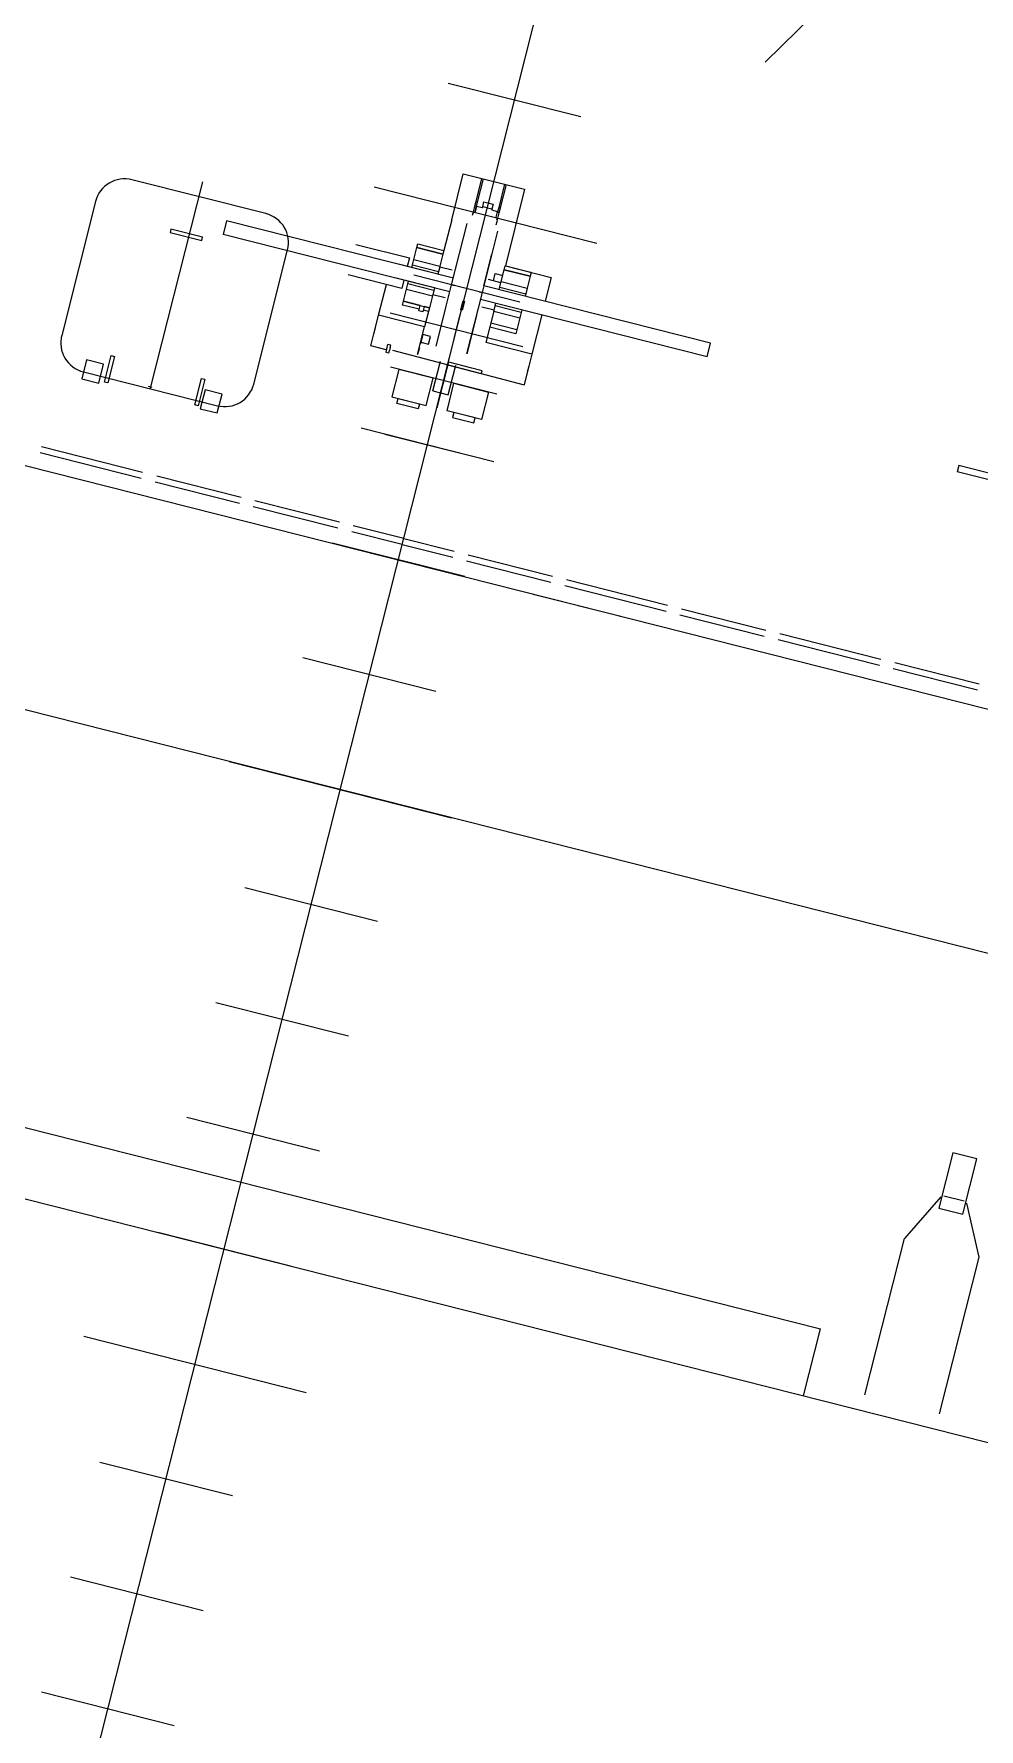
# Model space of a CAD drawing. Header units: metres. Extents: x 267365 to 277461, y 2088854 to 2108025.
# Drawn here: x 273131.92 to 273149.49, y 2095739.09 to 2095770.59 of the extents above; entities that cross this region are included whole.
import ezdxf

# ---------------------------------------------------------------- set-up
doc = ezdxf.new("R2010")
doc.units = ezdxf.units.M
for name, pattern in [('ACAD_ISO02W100', [15, 12, -3]), ('ACAD_ISO10W100', [18, 12, -3, 0, -3]), ('CENTER', [2, 1.25, -0.25, 0.25, -0.25])]:
    doc.linetypes.add(name, pattern=pattern)

msp = doc.modelspace()

# ---------------------------------------------------------------- linework, layer by layer
at = {"color": 30}
for p, q in [((273070.689, 2095491.763), (273148.798, 2095800.78)), ((273070.689, 2095491.763), (273148.798, 2095800.78)), ((273070.689, 2095491.763), (273148.798, 2095800.78)), ((273142.09, 2095769.05), (273139.624, 2095769.673)), ((273142.09, 2095769.05), (273139.624, 2095769.673)), ((273142.09, 2095769.05), (273139.624, 2095769.673)), ((273139.689, 2095767.141), (273139.905, 2095767.995)), ((273139.689, 2095767.141), (273139.905, 2095767.995)), ((273139.689, 2095767.141), (273139.905, 2095767.995)), ((273136.236, 2095767.253), (273133.746, 2095767.883)), ((273136.236, 2095767.253), (273133.746, 2095767.883)), ((273138.25, 2095767.749), (273142.385, 2095766.704)), ((273138.25, 2095767.749), (273142.385, 2095766.704)), ((273138.25, 2095767.749), (273142.385, 2095766.704)), ((273140.244, 2095767.909), (273140.135, 2095767.478)), ((273140.244, 2095767.909), (273140.135, 2095767.478)), ((273140.244, 2095767.909), (273140.135, 2095767.478)), ((273140.169, 2095767.469), (273140.278, 2095767.901)), ((273140.169, 2095767.469), (273140.278, 2095767.901)), ((273140.169, 2095767.469), (273140.278, 2095767.901)), ((273140.671, 2095767.801), (273140.562, 2095767.37)), ((273140.671, 2095767.801), (273140.562, 2095767.37)), ((273140.671, 2095767.801), (273140.562, 2095767.37)), ((273140.596, 2095767.361), (273140.705, 2095767.793)), ((273140.596, 2095767.361), (273140.705, 2095767.793)), ((273140.596, 2095767.361), (273140.705, 2095767.793)), ((273141.044, 2095767.707), (273140.69, 2095766.282)), ((273141.044, 2095767.707), (273140.69, 2095766.282)), ((273141.044, 2095767.707), (273140.69, 2095766.282)), ((273133.07, 2095767.48), (273132.441, 2095764.99)), ((273133.07, 2095767.48), (273132.441, 2095764.99)), ((273140.111, 2095767.384), (273140.081, 2095767.264)), ((273140.111, 2095767.384), (273140.081, 2095767.264)), ((273140.111, 2095767.384), (273140.081, 2095767.264)), ((273140.135, 2095767.478), (273140.111, 2095767.384)), ((273140.135, 2095767.478), (273140.111, 2095767.384)), ((273140.135, 2095767.478), (273140.111, 2095767.384)), ((273140.145, 2095767.376), (273140.111, 2095767.384)), ((273140.145, 2095767.376), (273140.111, 2095767.384)), ((273140.145, 2095767.376), (273140.111, 2095767.384)), ((273140.149, 2095767.388), (273140.123, 2095767.288)), ((273140.149, 2095767.388), (273140.123, 2095767.288)), ((273140.149, 2095767.388), (273140.123, 2095767.288)), ((273140.123, 2095767.288), (273140.145, 2095767.376)), ((273140.123, 2095767.288), (273140.145, 2095767.376)), ((273140.123, 2095767.288), (273140.145, 2095767.376)), ((273140.169, 2095767.469), (273140.135, 2095767.478)), ((273140.169, 2095767.469), (273140.135, 2095767.478)), ((273140.169, 2095767.469), (273140.135, 2095767.478)), ((273140.145, 2095767.376), (273140.149, 2095767.388)), ((273140.145, 2095767.376), (273140.149, 2095767.388)), ((273140.145, 2095767.376), (273140.149, 2095767.388)), ((273140.149, 2095767.388), (273140.169, 2095767.469)), ((273140.149, 2095767.388), (273140.169, 2095767.469)), ((273140.149, 2095767.388), (273140.169, 2095767.469)), ((273140.252, 2095767.362), (273140.149, 2095767.388)), ((273140.252, 2095767.362), (273140.149, 2095767.388)), ((273140.252, 2095767.362), (273140.149, 2095767.388)), ((273140.26, 2095767.363), (273140.265, 2095767.38)), ((273140.26, 2095767.363), (273140.265, 2095767.38)), ((273140.26, 2095767.363), (273140.265, 2095767.38)), ((273140.265, 2095767.38), (273140.288, 2095767.47)), ((273140.265, 2095767.38), (273140.288, 2095767.47)), ((273140.265, 2095767.38), (273140.288, 2095767.47)), ((273140.346, 2095767.359), (273140.265, 2095767.38)), ((273140.346, 2095767.359), (273140.265, 2095767.38)), ((273140.346, 2095767.359), (273140.265, 2095767.38)), ((273140.288, 2095767.473), (273140.459, 2095767.43)), ((273140.288, 2095767.47), (273140.288, 2095767.473)), ((273140.288, 2095767.473), (273140.459, 2095767.43)), ((273140.288, 2095767.47), (273140.288, 2095767.473)), ((273140.288, 2095767.473), (273140.459, 2095767.43)), ((273140.288, 2095767.47), (273140.288, 2095767.473)), ((273140.288, 2095767.47), (273140.458, 2095767.427)), ((273140.288, 2095767.47), (273140.458, 2095767.427)), ((273140.288, 2095767.47), (273140.458, 2095767.427)), ((273140.458, 2095767.427), (273140.435, 2095767.336)), ((273140.458, 2095767.427), (273140.435, 2095767.336)), ((273140.458, 2095767.427), (273140.435, 2095767.336)), ((273140.459, 2095767.43), (273140.458, 2095767.427)), ((273140.459, 2095767.43), (273140.458, 2095767.427)), ((273140.459, 2095767.43), (273140.458, 2095767.427)), ((273140.562, 2095767.37), (273140.542, 2095767.289)), ((273140.562, 2095767.37), (273140.542, 2095767.289)), ((273140.562, 2095767.37), (273140.542, 2095767.289)), ((273140.596, 2095767.361), (273140.562, 2095767.37)), ((273140.596, 2095767.361), (273140.562, 2095767.37)), ((273140.596, 2095767.361), (273140.562, 2095767.37)), ((273140.573, 2095767.268), (273140.596, 2095767.361)), ((273140.573, 2095767.268), (273140.596, 2095767.361)), ((273140.573, 2095767.268), (273140.596, 2095767.361)), ((273135.506, 2095767.121), (273135.442, 2095766.868)), ((273135.506, 2095767.121), (273135.442, 2095766.868)), ((273135.506, 2095767.121), (273135.442, 2095766.868)), ((273139.72, 2095766.056), (273135.506, 2095767.121)), ((273139.72, 2095766.056), (273135.506, 2095767.121)), ((273139.72, 2095766.056), (273135.506, 2095767.121)), ((273139.689, 2095767.141), (273139.545, 2095766.571)), ((273139.689, 2095767.141), (273139.545, 2095766.571)), ((273139.689, 2095767.141), (273139.545, 2095766.571)), ((273139.688, 2095765.93), (273139.976, 2095767.07)), ((273139.688, 2095765.93), (273139.976, 2095767.07)), ((273139.688, 2095765.93), (273139.976, 2095767.07)), ((273140.081, 2095767.264), (273140.07, 2095767.221)), ((273140.081, 2095767.264), (273140.07, 2095767.221)), ((273140.081, 2095767.264), (273140.07, 2095767.221)), ((273140.103, 2095767.258), (273140.081, 2095767.264)), ((273140.103, 2095767.258), (273140.081, 2095767.264)), ((273140.103, 2095767.258), (273140.081, 2095767.264)), ((273140.325, 2095767.283), (273140.331, 2095767.282)), ((273140.325, 2095767.283), (273140.331, 2095767.282)), ((273140.325, 2095767.283), (273140.331, 2095767.282)), ((273140.331, 2095767.282), (273140.336, 2095767.28)), ((273140.331, 2095767.282), (273140.336, 2095767.28)), ((273140.331, 2095767.282), (273140.336, 2095767.28)), ((273140.435, 2095767.336), (273140.354, 2095767.357)), ((273140.435, 2095767.336), (273140.354, 2095767.357)), ((273140.435, 2095767.336), (273140.354, 2095767.357)), ((273140.435, 2095767.336), (273140.431, 2095767.32)), ((273140.435, 2095767.336), (273140.431, 2095767.32)), ((273140.435, 2095767.336), (273140.431, 2095767.32)), ((273140.542, 2095767.289), (273140.438, 2095767.315)), ((273140.542, 2095767.289), (273140.438, 2095767.315)), ((273140.542, 2095767.289), (273140.438, 2095767.315)), ((273140.516, 2095767.189), (273140.542, 2095767.289)), ((273140.516, 2095767.189), (273140.542, 2095767.289)), ((273140.516, 2095767.189), (273140.542, 2095767.289)), ((273140.516, 2095767.044), (273140.531, 2095767.105)), ((273140.516, 2095767.044), (273140.531, 2095767.105)), ((273140.516, 2095767.044), (273140.531, 2095767.105)), ((273140.542, 2095767.147), (273140.52, 2095767.153)), ((273140.542, 2095767.147), (273140.52, 2095767.153)), ((273140.542, 2095767.147), (273140.52, 2095767.153)), ((273140.531, 2095767.105), (273140.542, 2095767.147)), ((273140.531, 2095767.105), (273140.542, 2095767.147)), ((273140.531, 2095767.105), (273140.542, 2095767.147)), ((273140.573, 2095767.268), (273140.538, 2095767.276)), ((273140.573, 2095767.268), (273140.538, 2095767.276)), ((273140.573, 2095767.268), (273140.538, 2095767.276)), ((273140.542, 2095767.147), (273140.573, 2095767.268)), ((273140.542, 2095767.147), (273140.573, 2095767.268)), ((273140.542, 2095767.147), (273140.573, 2095767.268)), ((273139.656, 2095765.803), (273135.442, 2095766.868)), ((273139.656, 2095765.803), (273135.442, 2095766.868)), ((273139.656, 2095765.803), (273135.442, 2095766.868)), ((273140.542, 2095766.927), (273140.254, 2095765.786)), ((273140.542, 2095766.927), (273140.254, 2095765.786)), ((273140.542, 2095766.927), (273140.254, 2095765.786)), ((273136.01, 2095764.087), (273136.639, 2095766.578)), ((273136.01, 2095764.087), (273136.639, 2095766.578)), ((273137.906, 2095766.681), (273138.904, 2095766.429)), ((273137.906, 2095766.681), (273138.904, 2095766.429)), ((273137.906, 2095766.681), (273138.904, 2095766.429)), ((273138.904, 2095766.429), (273138.864, 2095766.274)), ((273138.904, 2095766.429), (273138.864, 2095766.274)), ((273138.904, 2095766.429), (273138.864, 2095766.274)), ((273138.987, 2095766.4), (273139.043, 2095766.623)), ((273138.987, 2095766.4), (273139.043, 2095766.623)), ((273138.987, 2095766.4), (273139.043, 2095766.623)), ((273139.043, 2095766.623), (273139.061, 2095766.694)), ((273139.043, 2095766.623), (273139.061, 2095766.694)), ((273139.043, 2095766.623), (273139.061, 2095766.694)), ((273139.043, 2095766.623), (273139.527, 2095766.5)), ((273139.527, 2095766.5), (273139.043, 2095766.623)), ((273139.043, 2095766.623), (273139.527, 2095766.5)), ((273139.527, 2095766.5), (273139.043, 2095766.623)), ((273139.043, 2095766.623), (273139.527, 2095766.5)), ((273139.527, 2095766.5), (273139.043, 2095766.623)), ((273139.061, 2095766.694), (273139.545, 2095766.571)), ((273139.061, 2095766.694), (273139.545, 2095766.571)), ((273139.061, 2095766.694), (273139.545, 2095766.571)), ((273139.527, 2095766.5), (273139.434, 2095766.13)), ((273139.527, 2095766.5), (273139.434, 2095766.13)), ((273139.527, 2095766.5), (273139.434, 2095766.13)), ((273139.527, 2095766.5), (273139.471, 2095766.278)), ((273139.527, 2095766.5), (273139.471, 2095766.278)), ((273139.527, 2095766.5), (273139.471, 2095766.278)), ((273139.545, 2095766.571), (273139.527, 2095766.5)), ((273139.545, 2095766.571), (273139.527, 2095766.5)), ((273139.545, 2095766.571), (273139.527, 2095766.5)), ((273139.545, 2095766.571), (273139.527, 2095766.5)), ((273139.545, 2095766.571), (273139.527, 2095766.5)), ((273139.545, 2095766.571), (273139.527, 2095766.5)), ((273140.286, 2095765.913), (273140.434, 2095766.5)), ((273140.286, 2095765.913), (273140.434, 2095766.5)), ((273140.286, 2095765.913), (273140.434, 2095766.5)), ((273138.76, 2095765.863), (273137.763, 2095766.115)), ((273138.76, 2095765.863), (273137.763, 2095766.115)), ((273138.76, 2095765.863), (273137.763, 2095766.115)), ((273139.434, 2095766.13), (273138.722, 2095766.31)), ((273139.434, 2095766.13), (273138.722, 2095766.31)), ((273139.434, 2095766.13), (273138.722, 2095766.31)), ((273138.95, 2095766.252), (273138.961, 2095766.299)), ((273138.95, 2095766.252), (273138.961, 2095766.299)), ((273138.95, 2095766.252), (273138.961, 2095766.299)), ((273138.961, 2095766.299), (273138.987, 2095766.4)), ((273138.961, 2095766.299), (273138.987, 2095766.4)), ((273138.961, 2095766.299), (273138.987, 2095766.4)), ((273138.961, 2095766.299), (273139.446, 2095766.176)), ((273138.961, 2095766.299), (273139.446, 2095766.176)), ((273138.961, 2095766.299), (273139.446, 2095766.176)), ((273140.958, 2095765.608), (273138.985, 2095766.107)), ((273140.958, 2095765.608), (273138.985, 2095766.107)), ((273140.958, 2095765.608), (273138.985, 2095766.107)), ((273138.987, 2095766.4), (273139.471, 2095766.278)), ((273138.987, 2095766.4), (273139.471, 2095766.278)), ((273138.987, 2095766.4), (273139.471, 2095766.278)), ((273139.466, 2095766.258), (273139.433, 2095766.129)), ((273139.466, 2095766.258), (273139.433, 2095766.129)), ((273139.466, 2095766.258), (273139.433, 2095766.129)), ((273139.446, 2095766.176), (273139.434, 2095766.13)), ((273139.446, 2095766.176), (273139.434, 2095766.13)), ((273139.446, 2095766.176), (273139.434, 2095766.13)), ((273139.466, 2095766.258), (273139.446, 2095766.176)), ((273139.466, 2095766.258), (273139.446, 2095766.176)), ((273139.466, 2095766.258), (273139.446, 2095766.176)), ((273139.471, 2095766.278), (273139.466, 2095766.258)), ((273139.471, 2095766.278), (273139.466, 2095766.258)), ((273139.471, 2095766.278), (273139.466, 2095766.258)), ((273139.696, 2095766.2), (273139.466, 2095766.258)), ((273139.696, 2095766.2), (273139.466, 2095766.258)), ((273139.696, 2095766.2), (273139.466, 2095766.258)), ((273140.463, 2095766.006), (273140.497, 2095766.142)), ((273140.463, 2095766.006), (273140.497, 2095766.142)), ((273140.463, 2095766.006), (273140.497, 2095766.142)), ((273140.497, 2095766.142), (273140.639, 2095766.106)), ((273140.497, 2095766.142), (273140.639, 2095766.106)), ((273140.497, 2095766.142), (273140.639, 2095766.106)), ((273140.61, 2095765.99), (273140.666, 2095766.212)), ((273140.61, 2095765.99), (273140.666, 2095766.212)), ((273140.61, 2095765.99), (273140.666, 2095766.212)), ((273140.666, 2095766.212), (273140.684, 2095766.284)), ((273140.666, 2095766.212), (273140.684, 2095766.284)), ((273140.666, 2095766.212), (273140.684, 2095766.284)), ((273140.666, 2095766.212), (273141.15, 2095766.09)), ((273141.15, 2095766.09), (273140.666, 2095766.212)), ((273140.666, 2095766.212), (273141.15, 2095766.09)), ((273141.15, 2095766.09), (273140.666, 2095766.212)), ((273140.666, 2095766.212), (273141.15, 2095766.09)), ((273141.15, 2095766.09), (273140.666, 2095766.212)), ((273140.684, 2095766.284), (273140.696, 2095766.281)), ((273140.696, 2095766.281), (273140.684, 2095766.284)), ((273140.684, 2095766.284), (273140.696, 2095766.281)), ((273140.696, 2095766.281), (273140.684, 2095766.284)), ((273140.684, 2095766.284), (273140.696, 2095766.281)), ((273140.696, 2095766.281), (273140.684, 2095766.284)), ((273140.69, 2095766.282), (273141.538, 2095766.068)), ((273140.69, 2095766.282), (273141.538, 2095766.068)), ((273140.69, 2095766.282), (273141.538, 2095766.068)), ((273140.696, 2095766.281), (273141.157, 2095766.164)), ((273140.696, 2095766.281), (273141.157, 2095766.164)), ((273140.696, 2095766.281), (273141.157, 2095766.164)), ((273141.168, 2095766.161), (273141.15, 2095766.09)), ((273141.168, 2095766.161), (273141.15, 2095766.09)), ((273141.168, 2095766.161), (273141.15, 2095766.09)), ((273141.157, 2095766.164), (273141.168, 2095766.161)), ((273141.168, 2095766.161), (273141.157, 2095766.164)), ((273141.157, 2095766.164), (273141.168, 2095766.161)), ((273141.168, 2095766.161), (273141.157, 2095766.164)), ((273141.157, 2095766.164), (273141.168, 2095766.161)), ((273141.168, 2095766.161), (273141.157, 2095766.164)), ((273138.331, 2095765.364), (273138.476, 2095765.935)), ((273138.331, 2095765.364), (273138.476, 2095765.935)), ((273138.331, 2095765.364), (273138.476, 2095765.935)), ((273139.369, 2095765.874), (273138.657, 2095766.054)), ((273139.369, 2095765.874), (273138.657, 2095766.054)), ((273139.369, 2095765.874), (273138.657, 2095766.054)), ((273138.8, 2095766.018), (273138.76, 2095765.863)), ((273138.8, 2095766.018), (273138.76, 2095765.863)), ((273138.8, 2095766.018), (273138.76, 2095765.863)), ((273138.791, 2095765.626), (273138.848, 2095765.849)), ((273138.791, 2095765.626), (273138.848, 2095765.849)), ((273138.791, 2095765.626), (273138.848, 2095765.849)), ((273138.848, 2095765.849), (273138.873, 2095765.95)), ((273138.848, 2095765.849), (273138.873, 2095765.95)), ((273138.848, 2095765.849), (273138.873, 2095765.95)), ((273138.848, 2095765.849), (273139.332, 2095765.726)), ((273138.848, 2095765.849), (273139.332, 2095765.726)), ((273138.848, 2095765.849), (273139.332, 2095765.726)), ((273138.873, 2095765.95), (273138.885, 2095765.996)), ((273138.873, 2095765.95), (273138.885, 2095765.996)), ((273138.873, 2095765.95), (273138.885, 2095765.996)), ((273139.357, 2095765.828), (273138.873, 2095765.95)), ((273139.357, 2095765.828), (273138.873, 2095765.95)), ((273139.357, 2095765.828), (273138.873, 2095765.95)), ((273139.369, 2095765.874), (273139.276, 2095765.504)), ((273139.369, 2095765.874), (273139.276, 2095765.504)), ((273139.369, 2095765.874), (273139.276, 2095765.504)), ((273139.369, 2095765.875), (273139.337, 2095765.746)), ((273139.369, 2095765.875), (273139.337, 2095765.746)), ((273139.369, 2095765.875), (273139.337, 2095765.746)), ((273139.357, 2095765.828), (273139.337, 2095765.746)), ((273139.357, 2095765.828), (273139.337, 2095765.746)), ((273139.357, 2095765.828), (273139.337, 2095765.746)), ((273139.369, 2095765.874), (273139.357, 2095765.828)), ((273139.369, 2095765.874), (273139.357, 2095765.828)), ((273139.369, 2095765.874), (273139.357, 2095765.828)), ((273139.399, 2095764.789), (273139.688, 2095765.93)), ((273139.399, 2095764.789), (273139.688, 2095765.93)), ((273139.399, 2095764.789), (273139.688, 2095765.93)), ((273139.688, 2095765.93), (273139.744, 2095765.915)), ((273139.744, 2095765.915), (273139.688, 2095765.93)), ((273139.688, 2095765.93), (273139.744, 2095765.915)), ((273139.744, 2095765.915), (273139.688, 2095765.93)), ((273139.688, 2095765.93), (273139.744, 2095765.915)), ((273139.744, 2095765.915), (273139.688, 2095765.93)), ((273140.254, 2095765.786), (273139.966, 2095764.646)), ((273140.254, 2095765.786), (273139.966, 2095764.646)), ((273140.254, 2095765.786), (273139.966, 2095764.646)), ((273140.197, 2095765.801), (273140.254, 2095765.786)), ((273140.254, 2095765.786), (273140.197, 2095765.801)), ((273140.197, 2095765.801), (273140.254, 2095765.786)), ((273140.254, 2095765.786), (273140.197, 2095765.801)), ((273140.197, 2095765.801), (273140.254, 2095765.786)), ((273140.254, 2095765.786), (273140.197, 2095765.801)), ((273144.5, 2095764.848), (273140.286, 2095765.913)), ((273144.5, 2095764.848), (273140.286, 2095765.913)), ((273144.5, 2095764.848), (273140.286, 2095765.913)), ((273140.605, 2095765.97), (273140.375, 2095766.028)), ((273140.605, 2095765.97), (273140.375, 2095766.028)), ((273140.605, 2095765.97), (273140.375, 2095766.028)), ((273140.572, 2095765.841), (273140.605, 2095765.97)), ((273140.572, 2095765.841), (273140.605, 2095765.97)), ((273140.572, 2095765.841), (273140.605, 2095765.97)), ((273140.584, 2095765.888), (273141.068, 2095765.766)), ((273140.584, 2095765.888), (273141.068, 2095765.766)), ((273140.584, 2095765.888), (273141.068, 2095765.766)), ((273140.605, 2095765.97), (273140.61, 2095765.99)), ((273140.605, 2095765.97), (273140.61, 2095765.99)), ((273140.605, 2095765.97), (273140.61, 2095765.99)), ((273140.61, 2095765.99), (273141.094, 2095765.867)), ((273140.61, 2095765.99), (273141.094, 2095765.867)), ((273140.61, 2095765.99), (273141.094, 2095765.867)), ((273141.094, 2095765.867), (273141.068, 2095765.766)), ((273141.094, 2095765.867), (273141.068, 2095765.766)), ((273141.094, 2095765.867), (273141.068, 2095765.766)), ((273141.15, 2095766.09), (273141.094, 2095765.867)), ((273141.15, 2095766.09), (273141.094, 2095765.867)), ((273141.15, 2095766.09), (273141.094, 2095765.867)), ((273141.538, 2095766.068), (273141.426, 2095765.625)), ((273141.538, 2095766.068), (273141.426, 2095765.625)), ((273141.538, 2095766.068), (273141.426, 2095765.625)), ((273119.897, 2095765.57), (273157.498, 2095756.066)), ((273119.897, 2095765.57), (273157.498, 2095756.066)), ((273119.897, 2095765.57), (273157.498, 2095756.066)), ((273138.773, 2095765.555), (273138.791, 2095765.626)), ((273138.773, 2095765.555), (273138.791, 2095765.626)), ((273138.773, 2095765.555), (273138.791, 2095765.626)), ((273139.087, 2095765.476), (273138.773, 2095765.555)), ((273139.087, 2095765.476), (273138.773, 2095765.555)), ((273139.087, 2095765.476), (273138.773, 2095765.555)), ((273139.105, 2095765.547), (273138.791, 2095765.626)), ((273138.791, 2095765.626), (273139.105, 2095765.547)), ((273139.105, 2095765.547), (273138.791, 2095765.626)), ((273138.791, 2095765.626), (273139.105, 2095765.547)), ((273139.105, 2095765.547), (273138.791, 2095765.626)), ((273138.791, 2095765.626), (273139.105, 2095765.547)), ((273139.079, 2095765.447), (273139.105, 2095765.547)), ((273139.079, 2095765.447), (273139.105, 2095765.547)), ((273139.079, 2095765.447), (273139.105, 2095765.547)), ((273139.105, 2095765.547), (273139.176, 2095765.529)), ((273139.105, 2095765.547), (273139.176, 2095765.529)), ((273139.105, 2095765.547), (273139.176, 2095765.529)), ((273139.176, 2095765.529), (273139.151, 2095765.429)), ((273139.176, 2095765.529), (273139.151, 2095765.429)), ((273139.176, 2095765.529), (273139.151, 2095765.429)), ((273139.276, 2095765.504), (273139.176, 2095765.529)), ((273139.176, 2095765.529), (273139.276, 2095765.504)), ((273139.276, 2095765.504), (273139.176, 2095765.529)), ((273139.176, 2095765.529), (273139.276, 2095765.504)), ((273139.276, 2095765.504), (273139.176, 2095765.529)), ((273139.176, 2095765.529), (273139.276, 2095765.504)), ((273139.276, 2095765.504), (273139.258, 2095765.433)), ((273139.276, 2095765.504), (273139.258, 2095765.433)), ((273139.276, 2095765.504), (273139.258, 2095765.433)), ((273139.276, 2095765.504), (273139.258, 2095765.433)), ((273139.276, 2095765.504), (273139.258, 2095765.433)), ((273139.276, 2095765.504), (273139.258, 2095765.433)), ((273139.332, 2095765.726), (273139.276, 2095765.504)), ((273139.332, 2095765.726), (273139.276, 2095765.504)), ((273139.332, 2095765.726), (273139.276, 2095765.504)), ((273139.337, 2095765.746), (273139.332, 2095765.726)), ((273139.337, 2095765.746), (273139.332, 2095765.726)), ((273139.337, 2095765.746), (273139.332, 2095765.726)), ((273139.566, 2095765.688), (273139.337, 2095765.746)), ((273139.566, 2095765.688), (273139.337, 2095765.746)), ((273139.566, 2095765.688), (273139.337, 2095765.746)), ((273139.399, 2095764.793), (273139.579, 2095765.504)), ((273139.399, 2095764.793), (273139.579, 2095765.504)), ((273139.399, 2095764.793), (273139.579, 2095765.504)), ((273139.627, 2095764.499), (273139.879, 2095765.495)), ((273139.627, 2095764.499), (273139.879, 2095765.495)), ((273139.627, 2095764.499), (273139.879, 2095765.495)), ((273139.856, 2095765.464), (273139.86, 2095765.479)), ((273139.856, 2095765.464), (273139.86, 2095765.479)), ((273139.856, 2095765.464), (273139.86, 2095765.479)), ((273139.86, 2095765.479), (273139.863, 2095765.493)), ((273139.86, 2095765.479), (273139.863, 2095765.493)), ((273139.86, 2095765.479), (273139.863, 2095765.493)), ((273139.863, 2095765.493), (273139.899, 2095765.635)), ((273139.863, 2095765.493), (273139.899, 2095765.635)), ((273139.863, 2095765.493), (273139.899, 2095765.635)), ((273139.878, 2095765.489), (273139.863, 2095765.493)), ((273139.878, 2095765.489), (273139.863, 2095765.493)), ((273139.878, 2095765.489), (273139.863, 2095765.493)), ((273139.892, 2095765.486), (273139.878, 2095765.489)), ((273139.892, 2095765.486), (273139.878, 2095765.489)), ((273139.892, 2095765.486), (273139.878, 2095765.489)), ((273139.888, 2095765.472), (273139.885, 2095765.457)), ((273139.888, 2095765.472), (273139.885, 2095765.457)), ((273139.888, 2095765.472), (273139.885, 2095765.457)), ((273139.892, 2095765.486), (273139.888, 2095765.472)), ((273139.892, 2095765.486), (273139.888, 2095765.472)), ((273139.892, 2095765.486), (273139.888, 2095765.472)), ((273139.928, 2095765.628), (273139.892, 2095765.486)), ((273139.928, 2095765.628), (273139.892, 2095765.486)), ((273139.928, 2095765.628), (273139.892, 2095765.486)), ((273139.899, 2095765.635), (273139.928, 2095765.628)), ((273139.899, 2095765.635), (273139.928, 2095765.628)), ((273139.899, 2095765.635), (273139.928, 2095765.628)), ((273144.436, 2095764.595), (273140.222, 2095765.66)), ((273144.436, 2095764.595), (273140.222, 2095765.66)), ((273144.436, 2095764.595), (273140.222, 2095765.66)), ((273140.476, 2095765.458), (273140.246, 2095765.516)), ((273140.476, 2095765.458), (273140.246, 2095765.516)), ((273140.476, 2095765.458), (273140.246, 2095765.516)), ((273140.476, 2095765.458), (273140.508, 2095765.587)), ((273140.476, 2095765.458), (273140.508, 2095765.587)), ((273140.476, 2095765.458), (273140.508, 2095765.587)), ((273140.98, 2095765.417), (273140.496, 2095765.54)), ((273140.98, 2095765.417), (273140.496, 2095765.54)), ((273140.98, 2095765.417), (273140.496, 2095765.54)), ((273141.068, 2095765.766), (273141.057, 2095765.72)), ((273141.068, 2095765.766), (273141.057, 2095765.72)), ((273141.068, 2095765.766), (273141.057, 2095765.72)), ((273138.275, 2095765.139), (273138.331, 2095765.364)), ((273138.275, 2095765.139), (273138.331, 2095765.364)), ((273138.275, 2095765.139), (273138.331, 2095765.364)), ((273139.186, 2095765.148), (273138.331, 2095765.364)), ((273139.186, 2095765.148), (273138.331, 2095765.364)), ((273139.186, 2095765.148), (273138.331, 2095765.364)), ((273141.01, 2095764.78), (273138.545, 2095765.403)), ((273141.01, 2095764.78), (273138.545, 2095765.403)), ((273141.01, 2095764.78), (273138.545, 2095765.403)), ((273139.151, 2095765.429), (273139.079, 2095765.447)), ((273139.151, 2095765.429), (273139.079, 2095765.447)), ((273139.151, 2095765.429), (273139.079, 2095765.447)), ((273139.258, 2095765.433), (273139.158, 2095765.458)), ((273139.258, 2095765.433), (273139.158, 2095765.458)), ((273139.258, 2095765.433), (273139.158, 2095765.458)), ((273139.258, 2095765.433), (273139.186, 2095765.148)), ((273139.258, 2095765.433), (273139.186, 2095765.148)), ((273139.258, 2095765.433), (273139.186, 2095765.148)), ((273139.627, 2095764.499), (273139.843, 2095765.353)), ((273139.627, 2095764.499), (273139.843, 2095765.353)), ((273139.627, 2095764.499), (273139.843, 2095765.353)), ((273139.885, 2095765.457), (273139.856, 2095765.464)), ((273139.885, 2095765.457), (273139.856, 2095765.464)), ((273139.885, 2095765.457), (273139.856, 2095765.464)), ((273140.147, 2095765.361), (273139.968, 2095764.649)), ((273140.147, 2095765.361), (273139.968, 2095764.649)), ((273140.147, 2095765.361), (273139.968, 2095764.649)), ((273140.898, 2095765.094), (273140.414, 2095765.216)), ((273140.898, 2095765.094), (273140.414, 2095765.216)), ((273140.898, 2095765.094), (273140.414, 2095765.216)), ((273140.471, 2095765.438), (273140.476, 2095765.458)), ((273140.471, 2095765.438), (273140.476, 2095765.458)), ((273140.471, 2095765.438), (273140.476, 2095765.458)), ((273140.471, 2095765.438), (273140.955, 2095765.316)), ((273140.471, 2095765.438), (273140.955, 2095765.316)), ((273140.471, 2095765.438), (273140.955, 2095765.316)), ((273140.955, 2095765.316), (273140.898, 2095765.094)), ((273140.955, 2095765.316), (273140.898, 2095765.094)), ((273140.955, 2095765.316), (273140.898, 2095765.094)), ((273140.98, 2095765.417), (273140.955, 2095765.316)), ((273140.98, 2095765.417), (273140.955, 2095765.316)), ((273140.98, 2095765.417), (273140.955, 2095765.316)), ((273140.992, 2095765.464), (273140.98, 2095765.417)), ((273140.992, 2095765.464), (273140.98, 2095765.417)), ((273140.992, 2095765.464), (273140.98, 2095765.417)), ((273141.362, 2095765.371), (273141.179, 2095764.644)), ((273141.362, 2095765.371), (273141.179, 2095764.644)), ((273141.362, 2095765.371), (273141.179, 2095764.644)), ((273138.187, 2095764.794), (273138.244, 2095765.019)), ((273138.187, 2095764.794), (273138.244, 2095765.019)), ((273138.187, 2095764.794), (273138.244, 2095765.019)), ((273138.244, 2095765.019), (273138.275, 2095765.139)), ((273138.244, 2095765.019), (273138.275, 2095765.139)), ((273138.244, 2095765.019), (273138.275, 2095765.139)), ((273139.114, 2095764.865), (273139.106, 2095764.832)), ((273139.114, 2095764.865), (273139.106, 2095764.832)), ((273139.114, 2095764.865), (273139.106, 2095764.832)), ((273139.15, 2095765.007), (273139.114, 2095764.865)), ((273139.15, 2095765.007), (273139.114, 2095764.865)), ((273139.15, 2095765.007), (273139.114, 2095764.865)), ((273139.15, 2095765.007), (273139.114, 2095764.865)), ((273139.15, 2095765.007), (273139.114, 2095764.865)), ((273139.15, 2095765.007), (273139.114, 2095764.865)), ((273139.114, 2095764.865), (273139.256, 2095764.829)), ((273139.114, 2095764.865), (273139.256, 2095764.829)), ((273139.114, 2095764.865), (273139.256, 2095764.829)), ((273139.292, 2095764.971), (273139.15, 2095765.007)), ((273139.292, 2095764.971), (273139.15, 2095765.007)), ((273139.292, 2095764.971), (273139.15, 2095765.007)), ((273139.256, 2095764.829), (273139.292, 2095764.971)), ((273139.256, 2095764.829), (273139.292, 2095764.971)), ((273139.256, 2095764.829), (273139.292, 2095764.971)), ((273141.179, 2095764.644), (273140.324, 2095764.86)), ((273141.179, 2095764.644), (273140.324, 2095764.86)), ((273141.179, 2095764.644), (273140.324, 2095764.86)), ((273140.88, 2095765.022), (273140.396, 2095765.145)), ((273140.88, 2095765.022), (273140.396, 2095765.145)), ((273140.88, 2095765.022), (273140.396, 2095765.145)), ((273140.898, 2095765.094), (273140.88, 2095765.022)), ((273140.898, 2095765.094), (273140.88, 2095765.022)), ((273140.898, 2095765.094), (273140.88, 2095765.022)), ((273144.436, 2095764.595), (273144.5, 2095764.848)), ((273144.436, 2095764.595), (273144.5, 2095764.848)), ((273144.436, 2095764.595), (273144.5, 2095764.848)), ((273138.472, 2095764.722), (273138.187, 2095764.794)), ((273138.472, 2095764.722), (273138.187, 2095764.794)), ((273138.472, 2095764.722), (273138.187, 2095764.794)), ((273138.498, 2095764.823), (273138.462, 2095764.681)), ((273138.498, 2095764.823), (273138.462, 2095764.681)), ((273138.498, 2095764.823), (273138.462, 2095764.681)), ((273138.462, 2095764.681), (273138.519, 2095764.667)), ((273138.462, 2095764.681), (273138.519, 2095764.667)), ((273138.462, 2095764.681), (273138.519, 2095764.667)), ((273138.555, 2095764.809), (273138.498, 2095764.823)), ((273138.555, 2095764.809), (273138.498, 2095764.823)), ((273138.555, 2095764.809), (273138.498, 2095764.823)), ((273138.519, 2095764.667), (273138.53, 2095764.709)), ((273138.519, 2095764.667), (273138.53, 2095764.709)), ((273138.519, 2095764.667), (273138.53, 2095764.709)), ((273138.544, 2095764.766), (273138.53, 2095764.709)), ((273138.544, 2095764.766), (273138.53, 2095764.709)), ((273138.544, 2095764.766), (273138.53, 2095764.709)), ((273138.544, 2095764.766), (273138.555, 2095764.809)), ((273138.544, 2095764.766), (273138.555, 2095764.809)), ((273138.544, 2095764.766), (273138.555, 2095764.809)), ((273138.586, 2095764.717), (273141.035, 2095764.075)), ((273138.586, 2095764.717), (273141.035, 2095764.075)), ((273138.586, 2095764.717), (273141.035, 2095764.075)), ((273139.088, 2095764.761), (273139.056, 2095764.637)), ((273139.088, 2095764.761), (273139.056, 2095764.637)), ((273139.088, 2095764.761), (273139.056, 2095764.637)), ((273141.179, 2095764.644), (273141.122, 2095764.421)), ((273141.179, 2095764.644), (273141.122, 2095764.421)), ((273141.179, 2095764.644), (273141.122, 2095764.421)), ((273132.844, 2095764.314), (273135.334, 2095763.684)), ((273132.844, 2095764.314), (273135.334, 2095763.684)), ((273140.526, 2095763.9), (273138.553, 2095764.398)), ((273140.526, 2095763.9), (273138.553, 2095764.398)), ((273140.526, 2095763.9), (273138.553, 2095764.398)), ((273138.706, 2095764.36), (273138.577, 2095763.848)), ((273138.706, 2095764.36), (273138.577, 2095763.848)), ((273138.706, 2095764.36), (273138.577, 2095763.848)), ((273139.347, 2095764.198), (273138.706, 2095764.36)), ((273139.347, 2095764.198), (273138.706, 2095764.36)), ((273139.347, 2095764.198), (273138.706, 2095764.36)), ((273139.34, 2095763.959), (273139.478, 2095764.509)), ((273139.34, 2095763.959), (273139.478, 2095764.509)), ((273139.34, 2095763.959), (273139.478, 2095764.509)), ((273139.627, 2095764.499), (273139.411, 2095763.644)), ((273139.627, 2095764.499), (273139.411, 2095763.644)), ((273139.627, 2095764.499), (273139.411, 2095763.644)), ((273139.627, 2095764.499), (273139.411, 2095763.644)), ((273139.627, 2095764.499), (273139.411, 2095763.644)), ((273139.627, 2095764.499), (273139.411, 2095763.644)), ((273139.606, 2095764.437), (273139.583, 2095764.443)), ((273139.606, 2095764.437), (273139.583, 2095764.443)), ((273139.606, 2095764.437), (273139.583, 2095764.443)), ((273139.611, 2095764.434), (273139.605, 2095764.436)), ((273139.611, 2095764.434), (273139.605, 2095764.436)), ((273139.611, 2095764.434), (273139.605, 2095764.436)), ((273139.617, 2095764.433), (273139.611, 2095764.434)), ((273139.617, 2095764.433), (273139.611, 2095764.434)), ((273139.617, 2095764.433), (273139.611, 2095764.434)), ((273139.64, 2095764.429), (273139.617, 2095764.434)), ((273139.64, 2095764.429), (273139.617, 2095764.434)), ((273139.64, 2095764.429), (273139.617, 2095764.434)), ((273139.624, 2095763.887), (273139.763, 2095764.437)), ((273139.624, 2095763.887), (273139.763, 2095764.437)), ((273139.624, 2095763.887), (273139.763, 2095764.437)), ((273139.627, 2095764.499), (273140.054, 2095764.391)), ((273139.627, 2095764.499), (273140.054, 2095764.391)), ((273139.627, 2095764.499), (273140.054, 2095764.391)), ((273140.238, 2095764.278), (273139.64, 2095764.429)), ((273140.238, 2095764.278), (273139.64, 2095764.429)), ((273140.238, 2095764.278), (273139.64, 2095764.429)), ((273140.252, 2095764.335), (273139.798, 2095764.449)), ((273140.252, 2095764.335), (273139.798, 2095764.449)), ((273140.252, 2095764.335), (273139.798, 2095764.449)), ((273140.238, 2095764.278), (273140.252, 2095764.335)), ((273140.238, 2095764.278), (273140.252, 2095764.335)), ((273140.238, 2095764.278), (273140.252, 2095764.335)), ((273141.092, 2095764.302), (273141.035, 2095764.075)), ((273141.092, 2095764.302), (273141.035, 2095764.075)), ((273141.092, 2095764.302), (273141.035, 2095764.075)), ((273141.122, 2095764.421), (273141.092, 2095764.302)), ((273141.122, 2095764.421), (273141.092, 2095764.302)), ((273141.122, 2095764.421), (273141.092, 2095764.302)), ((273141.1, 2095764.334), (273141.092, 2095764.302)), ((273141.1, 2095764.334), (273141.092, 2095764.302)), ((273141.1, 2095764.334), (273141.092, 2095764.302)), ((273141.115, 2095764.394), (273141.1, 2095764.334)), ((273141.115, 2095764.394), (273141.1, 2095764.334)), ((273141.115, 2095764.394), (273141.1, 2095764.334)), ((273141.122, 2095764.421), (273141.115, 2095764.394)), ((273141.122, 2095764.421), (273141.115, 2095764.394)), ((273141.122, 2095764.421), (273141.115, 2095764.394)), ((273139.217, 2095763.686), (273139.347, 2095764.198)), ((273139.217, 2095763.686), (273139.347, 2095764.198)), ((273139.217, 2095763.686), (273139.347, 2095764.198)), ((273139.34, 2095763.959), (273139.624, 2095763.887)), ((273139.34, 2095763.959), (273139.624, 2095763.887)), ((273139.34, 2095763.959), (273139.624, 2095763.887)), ((273139.602, 2095763.589), (273139.731, 2095764.101)), ((273139.602, 2095763.589), (273139.731, 2095764.101)), ((273139.602, 2095763.589), (273139.731, 2095764.101)), ((273139.731, 2095764.101), (273140.372, 2095763.939)), ((273139.731, 2095764.101), (273140.372, 2095763.939)), ((273139.731, 2095764.101), (273140.372, 2095763.939)), ((273140.372, 2095763.939), (273140.242, 2095763.427)), ((273140.372, 2095763.939), (273140.242, 2095763.427)), ((273140.372, 2095763.939), (273140.242, 2095763.427)), ((273138.577, 2095763.848), (273139.217, 2095763.686)), ((273138.577, 2095763.848), (273139.217, 2095763.686)), ((273138.577, 2095763.848), (273139.217, 2095763.686)), ((273138.671, 2095763.727), (273138.694, 2095763.818)), ((273138.671, 2095763.727), (273138.694, 2095763.818)), ((273138.671, 2095763.727), (273138.694, 2095763.818)), ((273139.067, 2095763.627), (273138.671, 2095763.727)), ((273139.067, 2095763.627), (273138.671, 2095763.727)), ((273139.067, 2095763.627), (273138.671, 2095763.727)), ((273138.694, 2095763.818), (273139.09, 2095763.718)), ((273138.694, 2095763.818), (273139.09, 2095763.718)), ((273138.694, 2095763.818), (273139.09, 2095763.718)), ((273139.09, 2095763.718), (273139.067, 2095763.627)), ((273139.09, 2095763.718), (273139.067, 2095763.627)), ((273139.09, 2095763.718), (273139.067, 2095763.627)), ((273140.242, 2095763.427), (273139.602, 2095763.589)), ((273140.242, 2095763.427), (273139.602, 2095763.589)), ((273140.242, 2095763.427), (273139.602, 2095763.589)), ((273140.471, 2095762.644), (273138.005, 2095763.268)), ((273140.471, 2095762.644), (273138.005, 2095763.268)), ((273140.471, 2095762.644), (273138.005, 2095763.268)), ((273139.729, 2095763.556), (273139.706, 2095763.465)), ((273139.729, 2095763.556), (273139.706, 2095763.465)), ((273139.729, 2095763.556), (273139.706, 2095763.465)), ((273139.706, 2095763.465), (273140.102, 2095763.365)), ((273139.706, 2095763.465), (273140.102, 2095763.365)), ((273139.706, 2095763.465), (273140.102, 2095763.365)), ((273140.125, 2095763.456), (273139.729, 2095763.556)), ((273140.125, 2095763.456), (273139.729, 2095763.556)), ((273140.125, 2095763.456), (273139.729, 2095763.556)), ((273140.102, 2095763.365), (273140.125, 2095763.456)), ((273140.102, 2095763.365), (273140.125, 2095763.456)), ((273140.102, 2095763.365), (273140.125, 2095763.456)), ((273138.445, 2095763.156), (273140.03, 2095762.756)), ((273138.445, 2095763.156), (273140.03, 2095762.756)), ((273138.445, 2095763.156), (273140.03, 2095762.756)), ((273139.931, 2095760.509), (273137.465, 2095761.132)), ((273139.931, 2095760.509), (273137.465, 2095761.132)), ((273139.931, 2095760.509), (273137.465, 2095761.132)), ((273141.202, 2095760.185), (273142.83, 2095759.774)), ((273141.202, 2095760.185), (273142.83, 2095759.774)), ((273141.202, 2095760.185), (273142.83, 2095759.774)), ((273139.391, 2095758.374), (273136.925, 2095758.997)), ((273139.391, 2095758.374), (273136.925, 2095758.997)), ((273139.391, 2095758.374), (273136.925, 2095758.997)), ((273135.551, 2095757.072), (273139.686, 2095756.027)), ((273135.551, 2095757.072), (273139.686, 2095756.027)), ((273135.551, 2095757.072), (273139.686, 2095756.027)), ((273138.312, 2095754.103), (273135.846, 2095754.726)), ((273138.312, 2095754.103), (273135.846, 2095754.726)), ((273138.312, 2095754.103), (273135.846, 2095754.726)), ((273137.772, 2095751.968), (273135.306, 2095752.591)), ((273137.772, 2095751.968), (273135.306, 2095752.591)), ((273137.772, 2095751.968), (273135.306, 2095752.591)), ((273137.232, 2095749.832), (273134.766, 2095750.456)), ((273137.232, 2095749.832), (273134.766, 2095750.456)), ((273137.232, 2095749.832), (273134.766, 2095750.456)), ((273149.002, 2095749.804), (273148.741, 2095748.772)), ((273149.002, 2095749.804), (273148.741, 2095748.772)), ((273149.002, 2095749.804), (273148.741, 2095748.772)), ((273149.447, 2095749.692), (273149.002, 2095749.804)), ((273149.447, 2095749.692), (273149.002, 2095749.804)), ((273149.447, 2095749.692), (273149.002, 2095749.804)), ((273149.186, 2095748.66), (273149.447, 2095749.692)), ((273149.186, 2095748.66), (273149.447, 2095749.692)), ((273149.186, 2095748.66), (273149.447, 2095749.692)), ((273148.78, 2095748.986), (273148.102, 2095748.212)), ((273148.78, 2095748.986), (273148.102, 2095748.212)), ((273148.78, 2095748.986), (273148.102, 2095748.212)), ((273148.835, 2095749.004), (273149.214, 2095748.908)), ((273148.835, 2095749.004), (273149.214, 2095748.908)), ((273148.835, 2095749.004), (273149.214, 2095748.908)), ((273149.254, 2095748.866), (273149.483, 2095747.863)), ((273149.254, 2095748.866), (273149.483, 2095747.863)), ((273149.254, 2095748.866), (273149.483, 2095747.863)), ((273148.741, 2095748.772), (273149.186, 2095748.66)), ((273148.741, 2095748.772), (273149.186, 2095748.66)), ((273148.741, 2095748.772), (273149.186, 2095748.66)), ((273136.693, 2095747.697), (273134.227, 2095748.32)), ((273136.693, 2095747.697), (273134.227, 2095748.32)), ((273136.693, 2095747.697), (273134.227, 2095748.32)), ((273147.366, 2095745.302), (273148.102, 2095748.212)), ((273147.366, 2095745.302), (273148.102, 2095748.212)), ((273147.366, 2095745.302), (273148.102, 2095748.212)), ((273149.483, 2095747.863), (273148.747, 2095744.953)), ((273149.483, 2095747.863), (273148.747, 2095744.953)), ((273149.483, 2095747.863), (273148.747, 2095744.953)), ((273132.852, 2095746.396), (273136.987, 2095745.351)), ((273132.852, 2095746.396), (273136.987, 2095745.351)), ((273132.852, 2095746.396), (273136.987, 2095745.351)), ((273146.227, 2095745.287), (273146.541, 2095746.533)), ((273146.227, 2095745.287), (273146.541, 2095746.533)), ((273146.227, 2095745.287), (273146.541, 2095746.533)), ((273135.613, 2095743.426), (273133.147, 2095744.05)), ((273135.613, 2095743.426), (273133.147, 2095744.05)), ((273135.613, 2095743.426), (273133.147, 2095744.05)), ((273135.073, 2095741.291), (273132.607, 2095741.914)), ((273135.073, 2095741.291), (273132.607, 2095741.914)), ((273135.073, 2095741.291), (273132.607, 2095741.914)), ((273134.534, 2095739.156), (273132.068, 2095739.779)), ((273134.534, 2095739.156), (273132.068, 2095739.779)), ((273134.534, 2095739.156), (273132.068, 2095739.779))]:
    msp.add_line(p, q, dxfattribs=at)
at = {"color": 30, "linetype": 'ACAD_ISO10W100', "ltscale": 50}
msp.add_line((273145.514, 2095770.066), (273155.898, 2095780.294), dxfattribs=at)
msp.add_line((273145.514, 2095770.066), (273155.898, 2095780.294), dxfattribs=at)
msp.add_line((273145.514, 2095770.066), (273155.898, 2095780.294), dxfattribs=at)
at = {"color": 30, "linetype": 'ByBlock', "ltscale": 15}
for p, q in [((273139.905, 2095767.995), (273141.044, 2095767.707)), ((273139.905, 2095767.995), (273141.044, 2095767.707)), ((273139.905, 2095767.995), (273141.044, 2095767.707)), ((273140.471, 2095765.438), (273140.324, 2095764.86)), ((273140.471, 2095765.438), (273140.324, 2095764.86)), ((273140.471, 2095765.438), (273140.324, 2095764.86))]:
    msp.add_line(p, q, dxfattribs=at)
at = {"color": 30, "linetype": 'Continuous'}
for p, q in [((273134.091, 2095764.009), (273135.062, 2095767.847)), ((273134.091, 2095764.009), (273135.062, 2095767.847)), ((273134.091, 2095764.009), (273135.062, 2095767.847)), ((273134.471, 2095766.964), (273134.456, 2095766.902)), ((273134.471, 2095766.964), (273134.456, 2095766.902)), ((273134.471, 2095766.964), (273134.456, 2095766.902)), ((273134.471, 2095766.964), (273134.456, 2095766.902)), ((273134.471, 2095766.964), (273134.456, 2095766.902)), ((273134.471, 2095766.964), (273134.456, 2095766.902)), ((273134.456, 2095766.902), (273135.043, 2095766.754)), ((273134.456, 2095766.902), (273135.043, 2095766.754)), ((273134.456, 2095766.902), (273135.043, 2095766.754)), ((273134.456, 2095766.902), (273135.043, 2095766.754)), ((273134.456, 2095766.902), (273135.043, 2095766.754)), ((273134.456, 2095766.902), (273135.043, 2095766.754)), ((273135.058, 2095766.816), (273134.471, 2095766.964)), ((273135.058, 2095766.816), (273134.471, 2095766.964)), ((273135.058, 2095766.816), (273134.471, 2095766.964)), ((273135.058, 2095766.816), (273134.471, 2095766.964)), ((273135.058, 2095766.816), (273134.471, 2095766.964)), ((273135.058, 2095766.816), (273134.471, 2095766.964)), ((273135.043, 2095766.754), (273135.058, 2095766.816)), ((273135.043, 2095766.754), (273135.058, 2095766.816)), ((273135.043, 2095766.754), (273135.058, 2095766.816)), ((273135.043, 2095766.754), (273135.058, 2095766.816)), ((273135.043, 2095766.754), (273135.058, 2095766.816)), ((273135.043, 2095766.754), (273135.058, 2095766.816)), ((273132.901, 2095764.536), (273132.813, 2095764.186)), ((273132.901, 2095764.536), (273132.813, 2095764.186)), ((273133.218, 2095764.456), (273132.901, 2095764.536)), ((273133.218, 2095764.456), (273132.901, 2095764.536)), ((273133.238, 2095764.122), (273133.363, 2095764.616)), ((273133.238, 2095764.122), (273133.363, 2095764.616)), ((273133.238, 2095764.122), (273133.363, 2095764.616)), ((273133.238, 2095764.122), (273133.363, 2095764.616)), ((273133.425, 2095764.601), (273133.3, 2095764.107)), ((273133.425, 2095764.601), (273133.3, 2095764.107)), ((273133.425, 2095764.601), (273133.3, 2095764.107)), ((273133.425, 2095764.601), (273133.3, 2095764.107)), ((273133.363, 2095764.616), (273133.425, 2095764.601)), ((273133.363, 2095764.616), (273133.425, 2095764.601)), ((273133.363, 2095764.616), (273133.425, 2095764.601)), ((273133.363, 2095764.616), (273133.425, 2095764.601)), ((273133.129, 2095764.106), (273133.218, 2095764.456)), ((273133.129, 2095764.106), (273133.218, 2095764.456)), ((273132.813, 2095764.186), (273133.129, 2095764.106)), ((273132.813, 2095764.186), (273133.129, 2095764.106)), ((273133.3, 2095764.107), (273133.238, 2095764.122)), ((273133.3, 2095764.107), (273133.238, 2095764.122)), ((273133.3, 2095764.107), (273133.238, 2095764.122)), ((273133.3, 2095764.107), (273133.238, 2095764.122)), ((273134.124, 2095764.023), (273134.052, 2095764.041)), ((273134.124, 2095764.023), (273134.052, 2095764.041)), ((273134.124, 2095764.023), (273134.052, 2095764.041)), ((273134.917, 2095763.698), (273135.042, 2095764.192)), ((273134.917, 2095763.698), (273135.042, 2095764.192)), ((273134.917, 2095763.698), (273135.042, 2095764.192)), ((273134.917, 2095763.698), (273135.042, 2095764.192)), ((273135.103, 2095764.177), (273134.978, 2095763.683)), ((273135.103, 2095764.177), (273134.978, 2095763.683)), ((273135.103, 2095764.177), (273134.978, 2095763.683)), ((273135.103, 2095764.177), (273134.978, 2095763.683)), ((273135.105, 2095763.979), (273135.016, 2095763.629)), ((273135.105, 2095763.979), (273135.016, 2095763.629)), ((273135.042, 2095764.192), (273135.103, 2095764.177)), ((273135.042, 2095764.192), (273135.103, 2095764.177)), ((273135.042, 2095764.192), (273135.103, 2095764.177)), ((273135.042, 2095764.192), (273135.103, 2095764.177)), ((273135.421, 2095763.899), (273135.105, 2095763.979)), ((273135.421, 2095763.899), (273135.105, 2095763.979)), ((273135.333, 2095763.549), (273135.421, 2095763.899)), ((273135.333, 2095763.549), (273135.421, 2095763.899)), ((273134.978, 2095763.683), (273134.917, 2095763.698)), ((273134.978, 2095763.683), (273134.917, 2095763.698)), ((273134.978, 2095763.683), (273134.917, 2095763.698)), ((273134.978, 2095763.683), (273134.917, 2095763.698)), ((273135.016, 2095763.629), (273135.333, 2095763.549)), ((273135.016, 2095763.629), (273135.333, 2095763.549)), ((273133.917, 2095762.332), (273132.039, 2095762.807)), ((273133.917, 2095762.332), (273132.039, 2095762.807)), ((273133.917, 2095762.332), (273132.039, 2095762.807)), ((273133.945, 2095762.443), (273132.067, 2095762.918)), ((273133.945, 2095762.443), (273132.067, 2095762.918)), ((273133.945, 2095762.443), (273132.067, 2095762.918)), ((273135.774, 2095761.981), (273134.206, 2095762.377)), ((273135.774, 2095761.981), (273134.206, 2095762.377)), ((273135.774, 2095761.981), (273134.206, 2095762.377)), ((273135.746, 2095761.87), (273134.178, 2095762.266)), ((273135.746, 2095761.87), (273134.178, 2095762.266)), ((273135.746, 2095761.87), (273134.178, 2095762.266)), ((273137.574, 2095761.408), (273136.002, 2095761.805)), ((273137.574, 2095761.408), (273136.002, 2095761.805)), ((273137.574, 2095761.408), (273136.002, 2095761.805)), ((273137.602, 2095761.519), (273136.031, 2095761.916)), ((273137.602, 2095761.519), (273136.031, 2095761.916)), ((273137.602, 2095761.519), (273136.031, 2095761.916)), ((273138.798, 2095761.216), (273137.859, 2095761.454)), ((273137.909, 2095761.441), (273137.859, 2095761.454)), ((273138.798, 2095761.216), (273137.859, 2095761.454)), ((273137.909, 2095761.441), (273137.859, 2095761.454)), ((273138.798, 2095761.216), (273137.859, 2095761.454)), ((273137.909, 2095761.441), (273137.859, 2095761.454)), ((273138.77, 2095761.105), (273137.831, 2095761.343)), ((273137.881, 2095761.33), (273137.831, 2095761.343)), ((273138.77, 2095761.105), (273137.831, 2095761.343)), ((273137.881, 2095761.33), (273137.831, 2095761.343)), ((273138.77, 2095761.105), (273137.831, 2095761.343)), ((273137.881, 2095761.33), (273137.831, 2095761.343)), ((273138.77, 2095761.105), (273139.709, 2095760.868)), ((273138.77, 2095761.105), (273139.709, 2095760.868)), ((273138.77, 2095761.105), (273139.709, 2095760.868)), ((273138.798, 2095761.216), (273139.737, 2095760.979)), ((273138.798, 2095761.216), (273139.737, 2095760.979)), ((273138.798, 2095761.216), (273139.737, 2095760.979)), ((273139.966, 2095760.803), (273141.533, 2095760.407)), ((273139.966, 2095760.803), (273141.533, 2095760.407)), ((273139.966, 2095760.803), (273141.533, 2095760.407)), ((273139.994, 2095760.914), (273141.561, 2095760.518)), ((273139.994, 2095760.914), (273141.561, 2095760.518)), ((273139.994, 2095760.914), (273141.561, 2095760.518)), ((273141.822, 2095760.452), (273143.701, 2095759.977)), ((273141.822, 2095760.452), (273143.701, 2095759.977)), ((273141.822, 2095760.452), (273143.701, 2095759.977)), ((273141.794, 2095760.341), (273143.673, 2095759.866)), ((273141.794, 2095760.341), (273143.673, 2095759.866)), ((273141.794, 2095760.341), (273143.673, 2095759.866)), ((273143.93, 2095759.801), (273145.497, 2095759.405)), ((273143.93, 2095759.801), (273145.497, 2095759.405)), ((273143.93, 2095759.801), (273145.497, 2095759.405)), ((273143.958, 2095759.912), (273145.525, 2095759.516)), ((273143.958, 2095759.912), (273145.525, 2095759.516)), ((273143.958, 2095759.912), (273145.525, 2095759.516)), ((273145.758, 2095759.339), (273147.637, 2095758.865)), ((273145.758, 2095759.339), (273147.637, 2095758.865)), ((273145.758, 2095759.339), (273147.637, 2095758.865)), ((273145.786, 2095759.45), (273147.665, 2095758.976)), ((273145.786, 2095759.45), (273147.665, 2095758.976)), ((273145.786, 2095759.45), (273147.665, 2095758.976)), ((273147.921, 2095758.911), (273149.489, 2095758.515)), ((273147.921, 2095758.911), (273149.489, 2095758.515)), ((273147.921, 2095758.911), (273149.489, 2095758.515)), ((273147.893, 2095758.8), (273149.461, 2095758.403)), ((273147.893, 2095758.8), (273149.461, 2095758.403)), ((273147.893, 2095758.8), (273149.461, 2095758.403))]:
    msp.add_line(p, q, dxfattribs=at)
at = {"color": 30, "linetype": 'CENTER'}
msp.add_line((273139.056, 2095764.637), (273139.186, 2095765.148), dxfattribs=at)
msp.add_line((273139.056, 2095764.637), (273139.186, 2095765.148), dxfattribs=at)
msp.add_line((273139.056, 2095764.637), (273139.186, 2095765.148), dxfattribs=at)
at = {"color": 30, "linetype": 'ACAD_ISO02W100', "ltscale": 60}
msp.add_line((273160.44, 2095750.781), (273114.797, 2095762.318), dxfattribs=at)
msp.add_line((273160.44, 2095750.781), (273114.797, 2095762.318), dxfattribs=at)
msp.add_line((273160.44, 2095750.781), (273114.797, 2095762.318), dxfattribs=at)
at = {"color": 30, "linetype": 'ByBlock'}
for p, q in [((273149.111, 2095762.571), (273149.082, 2095762.457)), ((273149.111, 2095762.571), (273149.082, 2095762.457)), ((273149.111, 2095762.571), (273149.082, 2095762.457)), ((273153.709, 2095761.288), (273149.082, 2095762.457)), ((273153.709, 2095761.288), (273149.082, 2095762.457)), ((273153.709, 2095761.288), (273149.082, 2095762.457)), ((273153.737, 2095761.402), (273149.111, 2095762.571)), ((273153.737, 2095761.402), (273149.111, 2095762.571)), ((273153.737, 2095761.402), (273149.111, 2095762.571))]:
    msp.add_line(p, q, dxfattribs=at)
at = {"color": 30, "ltscale": 100}
for p, q in [((273111.437, 2095754.081), (273159.482, 2095741.937)), ((273111.437, 2095754.081), (273159.482, 2095741.937)), ((273111.437, 2095754.081), (273159.482, 2095741.937)), ((273116.614, 2095752.772), (273154.305, 2095743.245)), ((273116.614, 2095752.772), (273154.305, 2095743.245)), ((273116.614, 2095752.772), (273154.305, 2095743.245)), ((273125.007, 2095751.976), (273146.541, 2095746.533)), ((273125.007, 2095751.976), (273146.541, 2095746.533)), ((273125.007, 2095751.976), (273146.541, 2095746.533))]:
    msp.add_line(p, q, dxfattribs=at)
at = {"color": 30}
for centre, start, end in [((273133.61, 2095767.343), 75.8146, 165.8146), ((273133.61, 2095767.343), 75.8146, 165.8146), ((273136.1, 2095766.714), 345.8146, 75.8146), ((273136.1, 2095766.714), 345.8146, 75.8146), ((273132.98, 2095764.853), 165.8146, 255.8146), ((273132.98, 2095764.853), 165.8146, 255.8146), ((273135.47, 2095764.224), 255.8146, 345.8146), ((273135.47, 2095764.224), 255.8146, 345.8146)]:
    msp.add_arc(centre, 0.557, start, end, dxfattribs=at)

doc.saveas('drawing.dxf')
